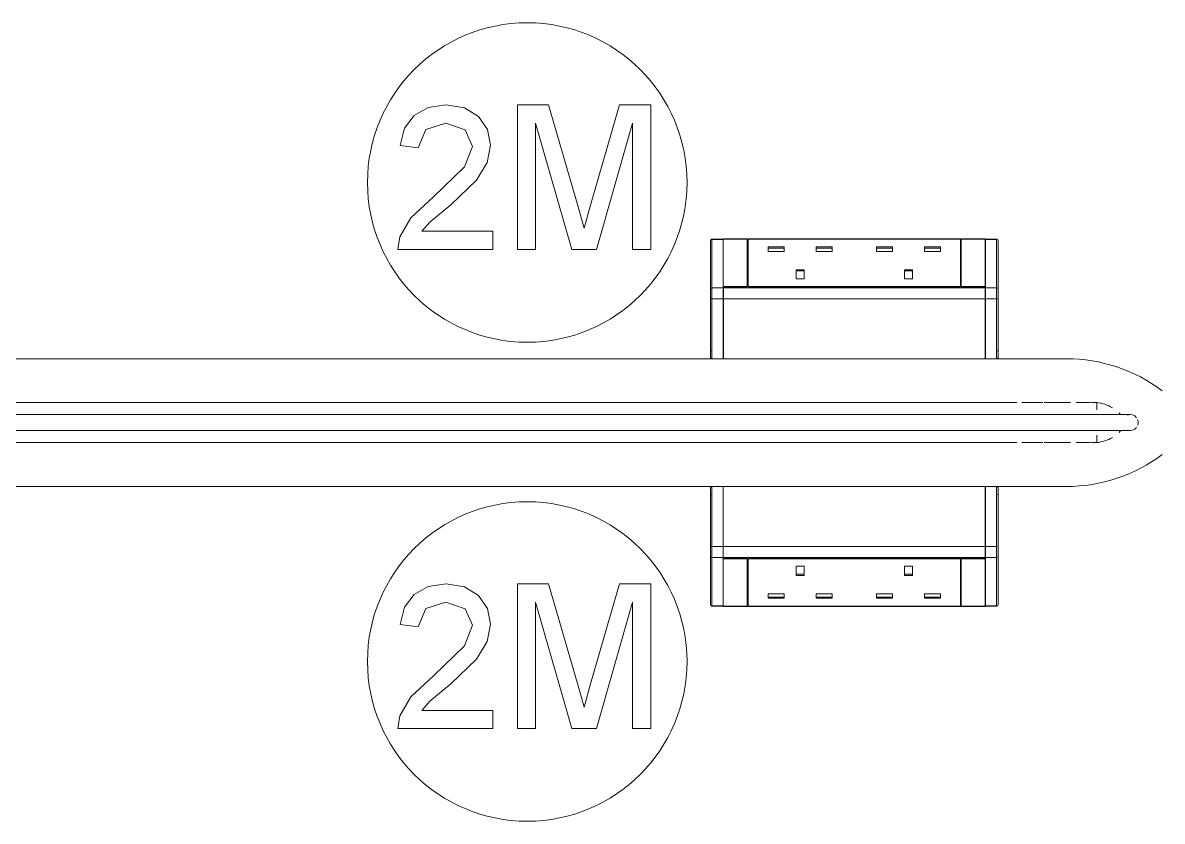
# Model space of a CAD drawing. Header units: millimetres. Extents: x 90978 to 295199, y -4084 to 97293.
# Drawn here: x 165742 to 166455, y 20705 to 21205 of the extents above; entities that cross this region are included whole.
import ezdxf

# ---------------------------------------------------------------- set-up
doc = ezdxf.new("R2010")
doc.units = ezdxf.units.MM
doc.header["$MEASUREMENT"] = 0
doc.layers.add('I-FURN', color=8, linetype='CONTINUOUS', lineweight=9)

msp = doc.modelspace()

# ---------------------------------------------------------------- linework, layer by layer
at = {"layer": 'I-FURN'}
for p, q in [((165986.94, 21146.88), (165981.02, 21138.9)), ((165995.74, 21151.77), (165986.94, 21146.88)), ((166007.1, 21153.39), (165995.74, 21151.77)), ((166018.55, 21151.58), (166007.1, 21153.39)), ((166027.33, 21146.15), (166018.55, 21151.58)), ((166071.18, 21153.39), (166051.73, 21153.39)), ((166051.73, 21153.39), (166051.73, 21062.98)), ((166089.68, 21089.67), (166071.18, 21153.39)), ((166115.64, 21153.39), (166097.45, 21090.77)), ((166135.08, 21153.39), (166115.64, 21153.39)), ((166135.08, 21062.98), (166135.08, 21153.39)), ((165994.33, 21137.97), (166006.86, 21142.09)), ((166006.86, 21142.09), (166018.88, 21137.87)), ((166032.92, 21138.04), (166027.33, 21146.15)), ((166063.04, 21062.98), (166063.04, 21142.09)), ((166063.04, 21142.09), (166085.75, 21062.98)), ((166101.07, 21062.98), (166123.78, 21142.09)), ((166123.78, 21142.09), (166123.78, 21062.98)), ((165981.02, 21138.9), (165978.28, 21127.97)), ((165989.58, 21126.55), (165994.33, 21137.97)), ((166018.88, 21137.87), (166023.48, 21127.5)), ((166034.78, 21128.19), (166032.92, 21138.04)), ((165978.28, 21127.97), (165989.58, 21126.55)), ((166023.48, 21127.5), (166018.6, 21114.7)), ((166032.77, 21117.47), (166034.78, 21128.19)), ((166018.6, 21114.7), (165999.09, 21095.87)), ((166026.1, 21106.39), (166032.77, 21117.47)), ((166009.91, 21090.91), (166026.1, 21106.39)), ((165999.09, 21095.87), (165984.94, 21082.77)), ((165996.91, 21080.04), (166009.91, 21090.91)), ((166093.41, 21076.36), (166089.68, 21089.67)), ((166097.45, 21090.77), (166093.41, 21076.36)), ((165984.94, 21082.77), (165978.08, 21070.78)), ((165991.81, 21074.29), (165996.91, 21080.04)), ((165978.08, 21070.78), (165976.86, 21062.98)), ((166036.19, 21074.29), (165991.81, 21074.29)), ((166036.19, 21062.98), (166036.19, 21074.29)), ((166172.43, 21068.36), (166172.43, 21038.08)), ((166172.43, 21068.36), (166172.43, 21038.08)), ((166172.65, 21068.98), (166172.68, 21069.02)), ((166180.43, 21069.36), (166173.43, 21069.36)), ((166173.43, 21069.18), (166173.43, 21069.36)), ((166180.43, 21069.36), (166173.43, 21069.36)), ((166180.43, 21069.36), (166173.43, 21069.36)), ((166173.43, 21038.9), (166173.43, 21069.18)), ((166173.43, 21069.18), (166180.43, 21069.18)), ((166180.43, 21069.18), (166180.43, 21069.36)), ((166180.43, 21038.9), (166180.43, 21069.18)), ((166180.49, 21069.56), (166195.49, 21069.56)), ((166180.49, 21039.73), (166180.49, 21069.56)), ((166344.45, 21069.36), (166180.55, 21069.36)), ((166195.49, 21069.56), (166195.49, 21039.73)), ((166195.49, 21069.18), (166195.99, 21069.18)), ((166195.99, 21069.56), (166328.99, 21069.56)), ((166195.99, 21069.56), (166195.99, 21039.73)), ((166328.99, 21069.56), (166328.99, 21039.73)), ((166328.99, 21069.18), (166329.49, 21069.18)), ((166329.49, 21039.73), (166329.49, 21069.56)), ((166329.49, 21069.56), (166344.49, 21069.56)), ((166344.49, 21069.56), (166344.49, 21039.73)), ((166351.55, 21069.36), (166344.55, 21069.36)), ((166351.55, 21069.36), (166344.55, 21069.36)), ((166344.55, 21069.36), (166351.55, 21069.36)), ((166344.55, 21069.36), (166344.55, 21069.18)), ((166351.55, 21069.18), (166344.55, 21069.18)), ((166344.55, 21069.18), (166344.55, 21038.9)), ((166351.55, 21069.36), (166351.55, 21069.18)), ((166351.55, 21069.18), (166351.55, 21038.9)), ((166352.29, 21069.02), (166352.32, 21068.99)), ((166352.55, 21038.08), (166352.55, 21068.36)), ((166352.55, 21038.08), (166352.55, 21068.36)), ((165976.86, 21062.98), (166036.19, 21062.98)), ((166051.73, 21062.98), (166063.04, 21062.98)), ((166085.75, 21062.98), (166101.07, 21062.98)), ((166123.78, 21062.98), (166135.08, 21062.98)), ((166208.6, 21064.53), (166208.6, 21061.66)), ((166218.6, 21064.53), (166208.6, 21064.53)), ((166218.6, 21063.79), (166208.6, 21063.79)), ((166218.6, 21061.66), (166208.6, 21061.66)), ((166218.6, 21064.53), (166218.6, 21061.66)), ((166238.6, 21064.53), (166238.6, 21061.66)), ((166248.6, 21064.53), (166238.6, 21064.53)), ((166248.6, 21063.79), (166238.6, 21063.79)), ((166248.6, 21061.66), (166238.6, 21061.66)), ((166248.6, 21064.53), (166248.6, 21061.66)), ((166276.38, 21064.53), (166276.38, 21061.66)), ((166286.38, 21064.53), (166276.38, 21064.53)), ((166286.38, 21063.79), (166276.38, 21063.79)), ((166286.38, 21061.66), (166276.38, 21061.66)), ((166286.38, 21064.53), (166286.38, 21061.66)), ((166306.38, 21064.53), (166306.38, 21061.66)), ((166316.38, 21064.53), (166306.38, 21064.53)), ((166316.38, 21063.79), (166306.38, 21063.79)), ((166316.38, 21061.66), (166306.38, 21061.66)), ((166316.38, 21064.53), (166316.38, 21061.66)), ((166226.1, 21050.19), (166226.1, 21044.46)), ((166231.1, 21050.19), (166226.1, 21050.19)), ((166231.1, 21049.45), (166226.1, 21049.45)), ((166231.1, 21050.19), (166231.1, 21044.46)), ((166293.88, 21050.19), (166293.88, 21044.46)), ((166298.88, 21050.19), (166293.88, 21050.19)), ((166298.88, 21049.45), (166293.88, 21049.45)), ((166298.88, 21044.46), (166298.88, 21050.19)), ((166195.49, 21039.73), (166180.49, 21039.73)), ((166180.49, 21039.73), (166180.49, 21037.27)), ((166180.55, 21039.53), (166195.49, 21039.53)), ((166180.55, 21038.9), (166180.55, 21039.53)), ((166328.99, 21039.73), (166195.99, 21039.73)), ((166195.99, 21039.53), (166328.99, 21039.53)), ((166231.1, 21044.46), (166226.1, 21044.46)), ((166293.88, 21044.46), (166298.88, 21044.46)), ((166344.49, 21039.73), (166329.49, 21039.73)), ((166329.49, 21039.53), (166344.45, 21039.53)), ((166344.45, 21039.53), (166344.45, 21038.9)), ((166172.43, 20999.51), (166172.43, 21038.08)), ((166172.43, 21038.08), (166172.43, 21032.54)), ((166172.43, 21032.54), (166172.43, 20995.52)), ((166173.43, 21031.98), (166173.43, 21038.9)), ((166173.43, 21038.9), (166180.43, 21038.9)), ((166180.43, 21031.98), (166180.43, 21038.9)), ((166180.55, 21038.9), (166180.55, 21031.98)), ((166344.45, 21038.9), (166180.55, 21038.9)), ((166344.45, 21031.98), (166344.45, 21038.9)), ((166351.55, 21038.9), (166344.55, 21038.9)), ((166344.55, 21038.9), (166344.55, 21031.98)), ((166351.55, 21038.9), (166351.55, 21031.98)), ((166352.55, 21038.08), (166352.55, 20999.51)), ((166352.55, 21032.54), (166352.55, 21038.08)), ((166352.55, 20995.52), (166352.55, 21032.54)), ((166173.43, 20994.52), (166173.43, 21031.98)), ((166173.43, 21031.98), (166180.43, 21031.98)), ((166180.43, 20994.52), (166180.43, 21031.98)), ((166180.55, 21031.98), (166180.55, 20994.52)), ((166344.45, 21031.98), (166180.55, 21031.98)), ((166344.45, 20994.52), (166344.45, 21031.98)), ((166351.55, 21031.98), (166344.55, 21031.98)), ((166344.55, 21031.98), (166344.55, 20994.52)), ((166351.55, 21031.98), (166351.55, 20994.52)), ((166173.43, 20999.51), (166172.43, 20999.51)), ((166172.43, 20995.52), (166172.43, 20999.51)), ((166352.55, 20999.51), (166351.55, 20999.51)), ((166352.55, 20999.51), (166352.55, 20995.52)), ((165285.25, 20994.52), (166173.43, 20994.52)), ((166173.43, 20994.52), (165285.25, 20994.52)), ((166172.43, 20995.52), (166172.43, 20995.51)), ((166173.43, 20994.52), (166180.43, 20994.52)), ((166173.43, 20994.51), (166180.43, 20994.51)), ((166344.45, 20994.52), (166180.55, 20994.52)), ((166180.55, 20994.51), (166344.45, 20994.51)), ((166351.55, 20994.52), (166344.55, 20994.52)), ((166344.55, 20994.51), (166351.55, 20994.51)), ((166351.55, 20994.52), (166395.25, 20994.52)), ((166395.25, 20994.52), (166351.55, 20994.52)), ((165326.16, 20967.05), (166364.34, 20967.05)), ((166367.29, 20967.02), (166380.53, 20967.02)), ((166381.42, 20967.05), (166385.91, 20967.05)), ((166385.82, 20967.02), (166397.76, 20967.02)), ((166401.31, 20967.02), (166409.33, 20967.02)), ((166409.65, 20967.05), (166410.54, 20967.05)), ((166410.92, 20967.02), (166414.34, 20967.02)), ((166414.34, 20962.47), (166414.34, 20967.02)), ((166364.34, 20959.52), (165326.16, 20959.52)), ((166365.11, 20959.52), (166364.34, 20959.52)), ((166367.94, 20959.52), (166365.11, 20959.52)), ((166370.77, 20959.52), (166367.94, 20959.52)), ((166373.59, 20959.52), (166370.77, 20959.52)), ((166376.39, 20959.52), (166373.59, 20959.52)), ((166379.18, 20959.52), (166376.39, 20959.52)), ((166381.94, 20959.52), (166379.18, 20959.52)), ((166384.67, 20959.52), (166381.94, 20959.52)), ((166387.37, 20959.52), (166384.67, 20959.52)), ((166390.04, 20959.52), (166387.37, 20959.52)), ((166392.66, 20959.52), (166390.04, 20959.52)), ((166395.24, 20959.52), (166392.66, 20959.52)), ((166397.76, 20959.52), (166395.24, 20959.52)), ((166400.24, 20959.52), (166397.76, 20959.52)), ((166402.65, 20959.52), (166400.24, 20959.52)), ((166405.01, 20959.52), (166402.65, 20959.52)), ((166407.3, 20959.52), (166405.01, 20959.52)), ((166409.52, 20959.52), (166407.3, 20959.52)), ((166411.67, 20959.52), (166409.52, 20959.52)), ((166413.75, 20959.52), (166411.67, 20959.52)), ((166415.74, 20959.52), (166413.75, 20959.52)), ((166417.65, 20959.52), (166415.74, 20959.52)), ((166419.48, 20959.52), (166417.65, 20959.52)), ((166421.22, 20959.52), (166419.48, 20959.52)), ((166422.87, 20959.52), (166421.22, 20959.52)), ((166424.42, 20959.52), (166422.87, 20959.52)), ((166425.88, 20959.52), (166424.42, 20959.52)), ((166427.24, 20959.52), (166425.88, 20959.52)), ((166428.5, 20959.52), (166427.24, 20959.52)), ((166429.65, 20959.52), (166428.5, 20959.52)), ((166430.71, 20959.52), (166429.65, 20959.52)), ((166431.65, 20959.52), (166430.71, 20959.52)), ((166432.49, 20959.52), (166431.65, 20959.52)), ((166433.22, 20959.52), (166432.49, 20959.52)), ((166433.84, 20959.52), (166433.22, 20959.52)), ((166434.35, 20959.52), (166433.84, 20959.52)), ((166434.74, 20959.52), (166434.35, 20959.52)), ((166435.03, 20959.52), (166434.74, 20959.52)), ((166435.2, 20959.52), (166435.03, 20959.52)), ((166435.25, 20959.52), (166435.2, 20959.52)), ((165326.16, 20949.52), (166364.34, 20949.52)), ((166364.34, 20949.52), (166367.18, 20949.52)), ((166367.18, 20949.52), (166370.01, 20949.52)), ((166370.01, 20949.52), (166372.83, 20949.52)), ((166372.83, 20949.52), (166375.64, 20949.52)), ((166375.64, 20949.52), (166378.43, 20949.52)), ((166378.43, 20949.52), (166381.2, 20949.52)), ((166381.2, 20949.52), (166383.94, 20949.52)), ((166383.94, 20949.52), (166386.65, 20949.52)), ((166386.65, 20949.52), (166389.32, 20949.52)), ((166389.32, 20949.52), (166391.96, 20949.52)), ((166391.96, 20949.52), (166394.55, 20949.52)), ((166394.55, 20949.52), (166397.09, 20949.52)), ((166397.09, 20949.52), (166399.58, 20949.52)), ((166399.58, 20949.52), (166402.01, 20949.52)), ((166402.01, 20949.52), (166404.38, 20949.52)), ((166404.38, 20949.52), (166406.69, 20949.52)), ((166406.69, 20949.52), (166408.93, 20949.52)), ((166408.93, 20949.52), (166411.1, 20949.52)), ((166411.1, 20949.52), (166413.19, 20949.52)), ((166413.19, 20949.52), (166415.21, 20949.52)), ((166415.21, 20949.52), (166417.14, 20949.52)), ((166417.14, 20949.52), (166419, 20949.52)), ((166419, 20949.52), (166420.76, 20949.52)), ((166420.76, 20949.52), (166422.43, 20949.52)), ((166422.43, 20949.52), (166424.01, 20949.52)), ((166424.01, 20949.52), (166425.5, 20949.52)), ((166425.5, 20949.52), (166426.88, 20949.52)), ((166426.88, 20949.52), (166428.17, 20949.52)), ((166428.17, 20949.52), (166429.35, 20949.52)), ((166429.35, 20949.52), (166430.43, 20949.52)), ((166430.43, 20949.52), (166431.41, 20949.52)), ((166431.41, 20949.52), (166432.28, 20949.52)), ((166432.28, 20949.52), (166433.03, 20949.52)), ((166433.03, 20949.52), (166433.68, 20949.52)), ((166433.68, 20949.52), (166434.22, 20949.52)), ((166434.22, 20949.52), (166434.65, 20949.52)), ((166434.65, 20949.52), (166434.96, 20949.52)), ((166434.96, 20949.52), (166435.16, 20949.52)), ((166435.16, 20949.52), (166435.25, 20949.52)), ((166435.25, 20949.52), (166435.25, 20949.52)), ((166364.34, 20941.99), (165326.16, 20941.99)), ((166380.53, 20942.02), (166367.29, 20942.02)), ((166385.91, 20941.99), (166381.42, 20941.99)), ((166397.76, 20942.02), (166385.82, 20942.02)), ((166409.33, 20942.02), (166401.31, 20942.02)), ((166410.54, 20941.99), (166409.65, 20941.99)), ((166414.34, 20942.02), (166410.92, 20942.02)), ((166414.34, 20942.02), (166414.34, 20946.57)), ((166173.43, 20914.52), (165285.25, 20914.52)), ((165285.25, 20914.52), (166173.43, 20914.52)), ((166172.43, 20909.53), (166172.43, 20913.52)), ((166172.43, 20913.52), (166172.43, 20876.5)), ((166180.43, 20914.53), (166173.43, 20914.53)), ((166173.43, 20877.06), (166173.43, 20914.52)), ((166173.43, 20914.52), (166180.43, 20914.52)), ((166180.43, 20877.06), (166180.43, 20914.52)), ((166344.43, 20914.53), (166180.53, 20914.53)), ((166180.53, 20914.52), (166344.43, 20914.52)), ((166180.53, 20914.52), (166180.53, 20877.06)), ((166344.43, 20877.06), (166344.43, 20914.52)), ((166351.55, 20914.53), (166344.55, 20914.53)), ((166351.55, 20914.52), (166344.55, 20914.52)), ((166344.55, 20914.52), (166344.55, 20877.06)), ((166395.25, 20914.52), (166351.55, 20914.52)), ((166351.55, 20914.52), (166395.25, 20914.52)), ((166351.55, 20914.52), (166351.55, 20877.06)), ((166352.55, 20913.52), (166352.55, 20913.53)), ((166352.55, 20876.5), (166352.55, 20913.52)), ((166352.55, 20913.52), (166352.55, 20909.53)), ((166172.43, 20909.53), (166173.43, 20909.53)), ((166172.43, 20870.96), (166172.43, 20909.53)), ((166351.55, 20909.53), (166352.55, 20909.53)), ((166352.55, 20909.53), (166352.55, 20870.96)), ((166172.43, 20876.5), (166172.43, 20870.96)), ((166173.43, 20870.14), (166173.43, 20877.06)), ((166173.43, 20877.06), (166180.43, 20877.06)), ((166180.43, 20870.14), (166180.43, 20877.06)), ((166180.53, 20877.06), (166344.43, 20877.06)), ((166180.53, 20877.06), (166180.53, 20870.14)), ((166344.43, 20870.14), (166344.43, 20877.06)), ((166351.55, 20877.06), (166344.55, 20877.06)), ((166344.55, 20877.06), (166344.55, 20870.14)), ((166351.55, 20877.06), (166351.55, 20870.14)), ((166352.55, 20870.96), (166352.55, 20876.5)), ((166172.43, 20870.96), (166172.43, 20840.68)), ((166172.43, 20870.96), (166172.43, 20840.68)), ((166173.43, 20839.86), (166173.43, 20870.14)), ((166173.43, 20870.14), (166180.43, 20870.14)), ((166180.43, 20839.86), (166180.43, 20870.14)), ((166180.49, 20869.31), (166195.49, 20869.31)), ((166180.49, 20839.48), (166180.49, 20869.31)), ((166180.53, 20870.14), (166344.43, 20870.14)), ((166180.53, 20869.51), (166180.53, 20870.14)), ((166195.49, 20869.51), (166180.53, 20869.51)), ((166195.49, 20869.31), (166195.49, 20839.48)), ((166328.99, 20869.51), (166195.99, 20869.51)), ((166195.99, 20869.31), (166328.99, 20869.31)), ((166195.99, 20839.48), (166195.99, 20869.31)), ((166328.99, 20839.48), (166328.99, 20869.31)), ((166344.43, 20869.51), (166329.49, 20869.51)), ((166329.49, 20869.31), (166344.49, 20869.31)), ((166329.49, 20839.48), (166329.49, 20869.31)), ((166344.43, 20870.14), (166344.43, 20869.51)), ((166344.49, 20869.31), (166344.49, 20871.77)), ((166344.49, 20869.31), (166344.49, 20839.48)), ((166351.55, 20870.14), (166344.55, 20870.14)), ((166344.55, 20870.14), (166344.55, 20839.86)), ((166351.55, 20870.14), (166351.55, 20839.86)), ((166352.55, 20840.68), (166352.55, 20870.96)), ((166352.55, 20840.68), (166352.55, 20870.96)), ((166231.1, 20864.58), (166226.1, 20864.58)), ((166226.1, 20864.58), (166226.1, 20858.85)), ((166231.1, 20858.85), (166231.1, 20864.58)), ((166293.88, 20858.85), (166293.88, 20864.58)), ((166293.88, 20864.58), (166298.88, 20864.58)), ((166298.88, 20858.85), (166298.88, 20864.58)), ((166226.1, 20859.59), (166231.1, 20859.59)), ((166226.1, 20858.85), (166231.1, 20858.85)), ((166293.88, 20859.59), (166298.88, 20859.59)), ((166293.88, 20858.85), (166298.88, 20858.85)), ((165986.94, 20846.98), (165981.02, 20839)), ((165995.74, 20851.86), (165986.94, 20846.98)), ((166007.1, 20853.49), (165995.74, 20851.86)), ((166018.55, 20851.68), (166007.1, 20853.49)), ((166027.33, 20846.25), (166018.55, 20851.68)), ((166071.18, 20853.49), (166051.73, 20853.49)), ((166051.73, 20853.49), (166051.73, 20763.08)), ((166089.68, 20789.77), (166071.18, 20853.49)), ((166115.64, 20853.49), (166097.45, 20790.87)), ((166135.08, 20853.49), (166115.64, 20853.49)), ((166135.08, 20763.08), (166135.08, 20853.49)), ((166208.6, 20844.51), (166208.6, 20847.38)), ((166208.6, 20847.38), (166218.6, 20847.38)), ((166218.6, 20844.51), (166218.6, 20847.38)), ((166238.6, 20844.51), (166238.6, 20847.38)), ((166238.6, 20847.38), (166248.6, 20847.38)), ((166248.6, 20844.51), (166248.6, 20847.38)), ((166276.38, 20844.51), (166276.38, 20847.38)), ((166276.38, 20847.38), (166286.38, 20847.38)), ((166286.38, 20844.51), (166286.38, 20847.38)), ((166306.38, 20844.51), (166306.38, 20847.38)), ((166306.38, 20847.38), (166316.38, 20847.38)), ((166316.38, 20844.51), (166316.38, 20847.38)), ((165994.33, 20838.06), (166006.86, 20842.19)), ((166006.86, 20842.19), (166018.88, 20837.96)), ((166032.92, 20838.14), (166027.33, 20846.25)), ((166063.04, 20763.08), (166063.04, 20842.19)), ((166063.04, 20842.19), (166085.75, 20763.08)), ((166101.07, 20763.08), (166123.78, 20842.19)), ((166123.78, 20842.19), (166123.78, 20763.08)), ((166172.68, 20840.01), (166172.66, 20840.04)), ((166173.43, 20839.68), (166173.43, 20839.86)), ((166173.43, 20839.86), (166180.43, 20839.86)), ((166180.43, 20839.68), (166180.43, 20839.86)), ((166195.99, 20839.86), (166195.49, 20839.86)), ((166208.6, 20845.25), (166218.6, 20845.25)), ((166208.6, 20844.51), (166218.6, 20844.51)), ((166238.6, 20845.25), (166248.6, 20845.25)), ((166238.6, 20844.51), (166248.6, 20844.51)), ((166276.38, 20845.25), (166286.38, 20845.25)), ((166276.38, 20844.51), (166286.38, 20844.51)), ((166306.38, 20845.25), (166316.38, 20845.25)), ((166306.38, 20844.51), (166316.38, 20844.51)), ((166329.49, 20839.86), (166328.99, 20839.86)), ((166351.55, 20839.86), (166344.55, 20839.86)), ((166344.55, 20839.86), (166344.55, 20839.68)), ((166351.55, 20839.86), (166351.55, 20839.68)), ((166352.33, 20840.05), (166352.3, 20840.02)), ((165981.02, 20839), (165978.28, 20828.06)), ((165989.58, 20826.65), (165994.33, 20838.06)), ((166018.88, 20837.96), (166023.48, 20827.6)), ((166034.78, 20828.28), (166032.92, 20838.14)), ((166173.43, 20839.68), (166180.43, 20839.68)), ((166173.43, 20839.68), (166180.43, 20839.68)), ((166180.43, 20839.68), (166173.43, 20839.68)), ((166195.49, 20839.48), (166180.49, 20839.48)), ((166180.53, 20839.68), (166344.43, 20839.68)), ((166328.99, 20839.48), (166195.99, 20839.48)), ((166344.49, 20839.48), (166329.49, 20839.48)), ((166344.55, 20839.68), (166351.55, 20839.68)), ((166344.55, 20839.68), (166351.55, 20839.68)), ((166344.55, 20839.68), (166351.55, 20839.68)), ((165978.28, 20828.06), (165989.58, 20826.65)), ((166023.48, 20827.6), (166018.6, 20814.8)), ((166032.77, 20817.57), (166034.78, 20828.28)), ((166018.6, 20814.8), (165999.09, 20795.97)), ((166026.1, 20806.49), (166032.77, 20817.57)), ((166009.91, 20791), (166026.1, 20806.49)), ((165999.09, 20795.97), (165984.94, 20782.87)), ((165996.91, 20780.13), (166009.91, 20791)), ((166097.45, 20790.87), (166093.41, 20776.46)), ((165984.94, 20782.87), (165978.08, 20770.87)), ((166093.41, 20776.46), (166089.68, 20789.77)), ((165991.81, 20774.38), (165996.91, 20780.13)), ((165978.08, 20770.87), (165976.86, 20763.08)), ((166036.19, 20774.38), (165991.81, 20774.38)), ((166036.19, 20763.08), (166036.19, 20774.38)), ((165976.86, 20763.08), (166036.19, 20763.08)), ((166051.73, 20763.08), (166063.04, 20763.08)), ((166085.75, 20763.08), (166101.07, 20763.08)), ((166123.78, 20763.08), (166135.08, 20763.08))]:
    msp.add_line(p, q, dxfattribs=at)
at = {"layer": 'I-FURN', "flags": 128}
for points in [[(166172.92, 21069.22), (166172.96, 21069.24), (166172.99, 21069.26), (166173.03, 21069.27), (166173.07, 21069.29), (166173.1, 21069.3), (166173.14, 21069.31), (166173.18, 21069.32), (166173.22, 21069.33), (166173.26, 21069.34), (166173.3, 21069.35), (166173.34, 21069.35), (166173.38, 21069.35), (166173.42, 21069.36), (166173.43, 21069.36)], [(166351.55, 21069.36), (166351.59, 21069.36), (166351.63, 21069.35), (166351.67, 21069.35), (166351.71, 21069.34), (166351.75, 21069.34), (166351.79, 21069.33), (166351.83, 21069.32), (166351.86, 21069.31), (166351.9, 21069.29), (166351.94, 21069.28), (166351.98, 21069.26), (166352.01, 21069.24), (166352.05, 21069.22)], [(166172.43, 21038.08), (166172.43, 21037.98), (166172.43, 21037.88), (166172.43, 21037.78), (166172.43, 21037.67), (166172.43, 21037.56), (166172.43, 21037.44), (166172.43, 21037.32), (166172.43, 21037.19), (166172.43, 21037.06), (166172.43, 21036.92), (166172.43, 21036.79), (166172.43, 21036.65), (166172.43, 21036.5), (166172.43, 21036.36), (166172.43, 21036.21), (166172.43, 21036.06), (166172.43, 21035.91), (166172.43, 21035.75), (166172.43, 21035.59), (166172.43, 21035.44), (166172.43, 21035.28), (166172.43, 21035.12), (166172.43, 21034.96), (166172.43, 21034.8), (166172.43, 21034.64), (166172.43, 21034.48), (166172.43, 21034.32), (166172.43, 21034.16), (166172.43, 21034.01), (166172.43, 21033.85), (166172.43, 21033.69), (166172.43, 21033.54), (166172.43, 21033.39), (166172.43, 21033.24), (166172.43, 21033.1), (166172.43, 21032.95), (166172.43, 21032.81), (166172.43, 21032.68), (166172.43, 21032.54)], [(166172.43, 21032.54), (166172.43, 21029.76), (166172.43, 21027.06), (166172.43, 21024.45), (166172.43, 21021.93), (166172.43, 21019.5), (166172.43, 21017.17), (166172.43, 21014.94), (166172.43, 21012.81), (166172.43, 21010.8), (166172.43, 21008.9), (166172.43, 21007.11), (166172.43, 21005.44), (166172.43, 21003.89), (166172.43, 21002.46), (166172.43, 21001.16), (166172.43, 20999.99), (166172.43, 20998.94), (166172.43, 20998.03), (166172.43, 20997.25), (166172.43, 20996.6), (166172.43, 20996.09), (166172.43, 20995.71), (166172.43, 20995.52)], [(166352.55, 21032.54), (166352.55, 21032.68), (166352.55, 21032.81), (166352.55, 21032.95), (166352.55, 21033.1), (166352.55, 21033.24), (166352.55, 21033.39), (166352.55, 21033.54), (166352.55, 21033.69), (166352.55, 21033.85), (166352.55, 21034.01), (166352.55, 21034.16), (166352.55, 21034.32), (166352.55, 21034.48), (166352.55, 21034.64), (166352.55, 21034.8), (166352.55, 21034.96), (166352.55, 21035.12), (166352.55, 21035.28), (166352.55, 21035.44), (166352.55, 21035.59), (166352.55, 21035.75), (166352.55, 21035.91), (166352.55, 21036.06), (166352.55, 21036.21), (166352.55, 21036.36), (166352.55, 21036.5), (166352.55, 21036.65), (166352.55, 21036.79), (166352.55, 21036.92), (166352.55, 21037.06), (166352.55, 21037.19), (166352.55, 21037.32), (166352.55, 21037.44), (166352.55, 21037.56), (166352.55, 21037.67), (166352.55, 21037.78), (166352.55, 21037.88), (166352.55, 21037.98), (166352.55, 21038.08)], [(166352.55, 20995.52), (166352.55, 20995.8), (166352.55, 20996.21), (166352.55, 20996.76), (166352.55, 20997.44), (166352.55, 20998.26), (166352.55, 20999.21), (166352.55, 21000.29), (166352.55, 21001.5), (166352.55, 21002.83), (166352.55, 21004.29), (166352.55, 21005.87), (166352.55, 21007.57), (166352.55, 21009.39), (166352.55, 21011.33), (166352.55, 21013.37), (166352.55, 21015.52), (166352.55, 21017.78), (166352.55, 21020.14), (166352.55, 21022.59), (166352.55, 21025.14), (166352.55, 21027.77), (166352.55, 21030.5), (166352.55, 21032.54)], [(166172.43, 20995.51), (166172.43, 20995.51), (166172.43, 20995.52), (166172.43, 20995.54), (166172.43, 20995.56), (166172.43, 20995.59), (166172.43, 20995.62), (166172.43, 20995.67), (166172.43, 20995.71), (166172.43, 20995.77), (166172.43, 20995.83), (166172.43, 20995.89), (166172.43, 20995.96), (166172.43, 20996.04), (166172.43, 20996.12), (166172.43, 20996.21), (166172.43, 20996.3), (166172.43, 20996.4), (166172.43, 20996.5), (166172.43, 20996.61), (166172.43, 20996.72), (166172.43, 20996.84), (166172.43, 20996.96), (166172.43, 20997.09), (166172.43, 20997.22), (166172.43, 20997.35), (166172.43, 20997.48), (166172.43, 20997.62), (166172.43, 20997.77), (166172.43, 20997.91), (166172.43, 20998.06), (166172.43, 20998.21), (166172.43, 20998.36), (166172.43, 20998.52), (166172.43, 20998.67), (166172.43, 20998.83), (166172.43, 20998.99), (166172.43, 20999.15), (166172.43, 20999.31), (166172.43, 20999.47), (166172.43, 20999.51)], [(166352.55, 20999.51), (166352.55, 20999.35), (166352.55, 20999.19), (166352.55, 20999.03), (166352.55, 20998.87), (166352.55, 20998.71), (166352.55, 20998.56), (166352.55, 20998.4), (166352.55, 20998.25), (166352.55, 20998.1), (166352.55, 20997.95), (166352.55, 20997.81), (166352.55, 20997.66), (166352.55, 20997.52), (166352.55, 20997.38), (166352.55, 20997.25), (166352.55, 20997.12), (166352.55, 20996.99), (166352.55, 20996.87), (166352.55, 20996.75), (166352.55, 20996.64), (166352.55, 20996.53), (166352.55, 20996.43), (166352.55, 20996.33), (166352.55, 20996.23), (166352.55, 20996.14), (166352.55, 20996.06), (166352.55, 20995.98), (166352.55, 20995.91), (166352.55, 20995.84), (166352.55, 20995.78), (166352.55, 20995.73), (166352.55, 20995.68), (166352.55, 20995.63), (166352.55, 20995.6), (166352.55, 20995.57), (166352.55, 20995.54), (166352.55, 20995.53), (166352.55, 20995.51), (166352.55, 20995.51)], [(166173.43, 20994.51), (166173.39, 20994.51), (166173.35, 20994.51), (166173.31, 20994.52), (166173.27, 20994.52), (166173.23, 20994.53), (166173.19, 20994.54), (166173.15, 20994.55), (166173.11, 20994.56), (166173.08, 20994.57), (166173.04, 20994.59), (166173, 20994.6), (166172.97, 20994.62), (166172.93, 20994.64), (166172.9, 20994.66), (166172.86, 20994.68), (166172.83, 20994.71), (166172.8, 20994.73), (166172.77, 20994.76), (166172.74, 20994.78), (166172.71, 20994.81), (166172.68, 20994.84), (166172.66, 20994.87), (166172.63, 20994.9), (166172.61, 20994.94), (166172.59, 20994.97), (166172.57, 20995), (166172.55, 20995.04), (166172.53, 20995.07), (166172.51, 20995.11), (166172.5, 20995.15), (166172.48, 20995.18), (166172.47, 20995.22), (166172.46, 20995.26), (166172.45, 20995.3), (166172.44, 20995.34), (166172.44, 20995.38), (166172.43, 20995.42), (166172.43, 20995.46), (166172.43, 20995.5), (166172.43, 20995.51)], [(166352.55, 20995.51), (166352.55, 20995.47), (166352.55, 20995.43), (166352.54, 20995.39), (166352.54, 20995.35), (166352.53, 20995.31), (166352.52, 20995.27), (166352.51, 20995.23), (166352.5, 20995.2), (166352.49, 20995.16), (166352.47, 20995.12), (166352.45, 20995.08), (166352.44, 20995.05), (166352.42, 20995.01), (166352.4, 20994.98), (166352.38, 20994.94), (166352.35, 20994.91), (166352.33, 20994.88), (166352.3, 20994.85), (166352.27, 20994.82), (166352.25, 20994.79), (166352.22, 20994.76), (166352.19, 20994.74), (166352.16, 20994.71), (166352.12, 20994.69), (166352.09, 20994.67), (166352.06, 20994.65), (166352.02, 20994.63), (166351.99, 20994.61), (166351.95, 20994.59), (166351.91, 20994.58), (166351.87, 20994.56), (166351.84, 20994.55), (166351.8, 20994.54), (166351.76, 20994.53), (166351.72, 20994.52), (166351.68, 20994.52), (166351.64, 20994.51), (166351.6, 20994.51), (166351.56, 20994.51), (166351.55, 20994.51)], [(166352.55, 20995.51), (166352.55, 20995.51), (166352.55, 20995.52)], [(166172.43, 20913.53), (166172.43, 20913.57), (166172.43, 20913.61), (166172.44, 20913.65), (166172.44, 20913.69), (166172.45, 20913.73), (166172.46, 20913.77), (166172.47, 20913.8), (166172.48, 20913.84), (166172.49, 20913.88), (166172.51, 20913.92), (166172.52, 20913.95), (166172.54, 20913.99), (166172.56, 20914.03), (166172.58, 20914.06), (166172.6, 20914.09), (166172.63, 20914.13), (166172.65, 20914.16), (166172.68, 20914.19), (166172.7, 20914.22), (166172.73, 20914.25), (166172.76, 20914.27), (166172.79, 20914.3), (166172.82, 20914.32), (166172.85, 20914.35), (166172.89, 20914.37), (166172.92, 20914.39), (166172.96, 20914.41), (166172.99, 20914.43), (166173.03, 20914.45), (166173.07, 20914.46), (166173.1, 20914.47), (166173.14, 20914.49), (166173.18, 20914.5), (166173.22, 20914.51), (166173.26, 20914.51), (166173.3, 20914.52), (166173.34, 20914.52), (166173.38, 20914.53), (166173.42, 20914.53), (166173.43, 20914.53)], [(166172.43, 20909.53), (166172.43, 20909.69), (166172.43, 20909.85), (166172.43, 20910.01), (166172.43, 20910.17), (166172.43, 20910.32), (166172.43, 20910.48), (166172.43, 20910.63), (166172.43, 20910.79), (166172.43, 20910.94), (166172.43, 20911.09), (166172.43, 20911.23), (166172.43, 20911.38), (166172.43, 20911.52), (166172.43, 20911.65), (166172.43, 20911.79), (166172.43, 20911.92), (166172.43, 20912.04), (166172.43, 20912.17), (166172.43, 20912.28), (166172.43, 20912.4), (166172.43, 20912.51), (166172.43, 20912.61), (166172.43, 20912.71), (166172.43, 20912.81), (166172.43, 20912.89), (166172.43, 20912.98), (166172.43, 20913.06), (166172.43, 20913.13), (166172.43, 20913.2), (166172.43, 20913.26), (166172.43, 20913.31), (166172.43, 20913.36), (166172.43, 20913.4), (166172.43, 20913.44), (166172.43, 20913.47), (166172.43, 20913.49), (166172.43, 20913.51), (166172.43, 20913.52), (166172.43, 20913.53)], [(166172.43, 20913.53), (166172.43, 20913.53), (166172.43, 20913.52)], [(166172.43, 20913.52), (166172.43, 20913.24), (166172.43, 20912.83), (166172.43, 20912.28), (166172.43, 20911.6), (166172.43, 20910.78), (166172.43, 20909.83), (166172.43, 20908.75), (166172.43, 20907.54), (166172.43, 20906.21), (166172.43, 20904.75), (166172.43, 20903.17), (166172.43, 20901.46), (166172.43, 20899.64), (166172.43, 20897.71), (166172.43, 20895.67), (166172.43, 20893.52), (166172.43, 20891.26), (166172.43, 20888.9), (166172.43, 20886.45), (166172.43, 20883.9), (166172.43, 20881.26), (166172.43, 20878.54), (166172.43, 20876.5)], [(166351.55, 20914.53), (166351.59, 20914.53), (166351.63, 20914.53), (166351.67, 20914.52), (166351.71, 20914.52), (166351.75, 20914.51), (166351.79, 20914.5), (166351.83, 20914.49), (166351.86, 20914.48), (166351.9, 20914.46), (166351.94, 20914.45), (166351.98, 20914.43), (166352.01, 20914.42), (166352.05, 20914.4), (166352.08, 20914.38), (166352.11, 20914.35), (166352.15, 20914.33), (166352.18, 20914.31), (166352.21, 20914.28), (166352.24, 20914.25), (166352.27, 20914.23), (166352.29, 20914.2), (166352.32, 20914.17), (166352.35, 20914.13), (166352.37, 20914.1), (166352.39, 20914.07), (166352.41, 20914.03), (166352.43, 20914), (166352.45, 20913.96), (166352.47, 20913.93), (166352.48, 20913.89), (166352.5, 20913.85), (166352.51, 20913.82), (166352.52, 20913.78), (166352.53, 20913.74), (166352.54, 20913.7), (166352.54, 20913.66), (166352.55, 20913.62), (166352.55, 20913.58), (166352.55, 20913.54), (166352.55, 20913.53)], [(166352.55, 20913.53), (166352.55, 20913.53), (166352.55, 20913.52), (166352.55, 20913.5), (166352.55, 20913.48), (166352.55, 20913.45), (166352.55, 20913.41), (166352.55, 20913.37), (166352.55, 20913.33), (166352.55, 20913.27), (166352.55, 20913.21), (166352.55, 20913.15), (166352.55, 20913.08), (166352.55, 20913), (166352.55, 20912.92), (166352.55, 20912.83), (166352.55, 20912.74), (166352.55, 20912.64), (166352.55, 20912.54), (166352.55, 20912.43), (166352.55, 20912.32), (166352.55, 20912.2), (166352.55, 20912.08), (166352.55, 20911.95), (166352.55, 20911.82), (166352.55, 20911.69), (166352.55, 20911.55), (166352.55, 20911.41), (166352.55, 20911.27), (166352.55, 20911.13), (166352.55, 20910.98), (166352.55, 20910.83), (166352.55, 20910.68), (166352.55, 20910.52), (166352.55, 20910.37), (166352.55, 20910.21), (166352.55, 20910.05), (166352.55, 20909.89), (166352.55, 20909.73), (166352.55, 20909.57), (166352.55, 20909.53)], [(166352.55, 20876.5), (166352.55, 20879.28), (166352.55, 20881.98), (166352.55, 20884.59), (166352.55, 20887.11), (166352.55, 20889.54), (166352.55, 20891.87), (166352.55, 20894.1), (166352.55, 20896.22), (166352.55, 20898.24), (166352.55, 20900.14), (166352.55, 20901.93), (166352.55, 20903.6), (166352.55, 20905.15), (166352.55, 20906.58), (166352.55, 20907.88), (166352.55, 20909.05), (166352.55, 20910.1), (166352.55, 20911.01), (166352.55, 20911.79), (166352.55, 20912.44), (166352.55, 20912.95), (166352.55, 20913.33), (166352.55, 20913.52)], [(166172.43, 20876.5), (166172.43, 20876.36), (166172.43, 20876.23), (166172.43, 20876.09), (166172.43, 20875.94), (166172.43, 20875.8), (166172.43, 20875.65), (166172.43, 20875.5), (166172.43, 20875.34), (166172.43, 20875.19), (166172.43, 20875.03), (166172.43, 20874.88), (166172.43, 20874.72), (166172.43, 20874.56), (166172.43, 20874.4), (166172.43, 20874.24), (166172.43, 20874.08), (166172.43, 20873.92), (166172.43, 20873.76), (166172.43, 20873.6), (166172.43, 20873.44), (166172.43, 20873.29), (166172.43, 20873.13), (166172.43, 20872.98), (166172.43, 20872.83), (166172.43, 20872.68), (166172.43, 20872.53), (166172.43, 20872.39), (166172.43, 20872.25), (166172.43, 20872.11), (166172.43, 20871.98), (166172.43, 20871.85), (166172.43, 20871.72), (166172.43, 20871.6), (166172.43, 20871.48), (166172.43, 20871.37), (166172.43, 20871.26), (166172.43, 20871.16), (166172.43, 20871.06), (166172.43, 20870.96)], [(166352.55, 20870.96), (166352.55, 20871.06), (166352.55, 20871.16), (166352.55, 20871.26), (166352.55, 20871.37), (166352.55, 20871.48), (166352.55, 20871.6), (166352.55, 20871.72), (166352.55, 20871.85), (166352.55, 20871.98), (166352.55, 20872.11), (166352.55, 20872.25), (166352.55, 20872.39), (166352.55, 20872.53), (166352.55, 20872.68), (166352.55, 20872.83), (166352.55, 20872.98), (166352.55, 20873.13), (166352.55, 20873.29), (166352.55, 20873.44), (166352.55, 20873.6), (166352.55, 20873.76), (166352.55, 20873.92), (166352.55, 20874.08), (166352.55, 20874.24), (166352.55, 20874.4), (166352.55, 20874.56), (166352.55, 20874.72), (166352.55, 20874.88), (166352.55, 20875.03), (166352.55, 20875.19), (166352.55, 20875.34), (166352.55, 20875.5), (166352.55, 20875.65), (166352.55, 20875.8), (166352.55, 20875.94), (166352.55, 20876.09), (166352.55, 20876.23), (166352.55, 20876.36), (166352.55, 20876.5)], [(166173.43, 20839.68), (166173.39, 20839.68), (166173.35, 20839.69), (166173.31, 20839.69), (166173.27, 20839.69), (166173.23, 20839.7), (166173.19, 20839.71), (166173.15, 20839.72), (166173.11, 20839.73), (166173.08, 20839.75), (166173.04, 20839.76), (166173, 20839.78), (166172.97, 20839.8), (166172.93, 20839.81)], [(166352.06, 20839.82), (166352.02, 20839.8), (166351.99, 20839.78), (166351.95, 20839.77), (166351.91, 20839.75), (166351.87, 20839.74), (166351.84, 20839.72), (166351.8, 20839.71), (166351.76, 20839.7), (166351.72, 20839.7), (166351.68, 20839.69), (166351.64, 20839.69), (166351.6, 20839.68), (166351.56, 20839.68), (166351.55, 20839.68)]]:
    msp.add_lwpolyline(points, dxfattribs=at)
at = {"layer": 'I-FURN'}
for centre, radius, start, end in [((166057.8, 21104.86), 100, 0, 180), ((166057.8, 21104.86), 100, 180, 0), ((166395.25, 20894.52), 100, 53.1301, 90), ((166395.25, 20894.52), 100, 53.1301, 90), ((166412.01, 20943.56), 23.6, 59.14362, 84.33362), ((166422.39, 20954.52), 8.51, 35.54054, 46.54863), ((166435.25, 20954.52), 5, 37.27507, 111.82522), ((166435.25, 20954.52), 5, 337.63496, 22.36504), ((166422.39, 20954.52), 8.51, 313.45137, 324.45946), ((166435.25, 20954.52), 5, 248.17478, 322.72493), ((166412.01, 20965.48), 23.6, 275.66638, 300.85638), ((166395.25, 21014.52), 100, 270, 306.8699), ((166395.25, 21014.52), 100, 270, 306.8699), ((166057.8, 20804.96), 100, 0, 180), ((166057.8, 20804.96), 100, 180, 0)]:
    msp.add_arc(centre, radius, start, end, dxfattribs=at)
for centre, major_axis, ratio, start_param, end_param in [((166173.43, 21068.36), (-1, 0), 0.819152, 4.712389, 6.283185), ((166351.55, 21068.36), (1, 0), 0.819152, 0, 1.570796), ((166173.43, 21038.08), (-1, 0), 0.819152, 4.712389, 6.283185), ((166173.43, 21032.54), (-1, 0), 0.56467, 0, 1.570796), ((166351.55, 21038.08), (-1, 0), 0.819152, 3.141593, 4.712389), ((166351.55, 21032.54), (-1, 0), 0.56467, 1.570796, 3.141593), ((166173.43, 20995.52), (-1, 0), 0.998113, 0, 1.570796), ((166351.55, 20995.52), (-1, 0), 0.998113, 1.570796, 3.141593), ((166173.43, 20913.52), (1, 0), 0.998113, 1.570796, 3.141593), ((166351.55, 20913.52), (1, 0), 0.998113, 0, 1.570796), ((166173.43, 20876.5), (1, 0), 0.56467, 1.570796, 3.141593), ((166351.55, 20876.5), (1, 0), 0.56467, 0, 1.570796), ((166173.43, 20870.96), (1, 0), 0.819152, 3.141593, 4.712389), ((166351.55, 20870.96), (1, 0), 0.819152, 4.712389, 6.283185), ((166173.43, 20840.68), (-1, 0), 0.819152, 0, 1.570796), ((166351.55, 20840.68), (1, 0), 0.819152, 4.712389, 6.283185)]:
    msp.add_ellipse(centre, major_axis=major_axis, ratio=ratio, start_param=start_param, end_param=end_param, dxfattribs=at)

doc.saveas('drawing.dxf')
